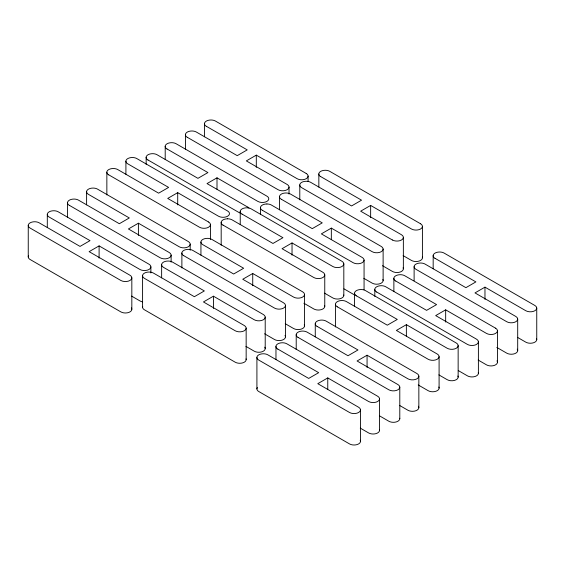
<?xml version="1.0" encoding="UTF-8"?>
<svg xmlns="http://www.w3.org/2000/svg" width="565" height="565" viewBox="0 0 565 565"><rect width="100%" height="100%" fill="white"/><g stroke="black" fill="none" stroke-linecap="round" stroke-linejoin="round"><path stroke-width="0.85" d="M108.685 174.86A6.455 3.722 0 0 1 107.315 170.807A6.455 3.722 0 0 1 113.275 168.518A6.399 3.694 0 0 1 117.803 169.599L158.638 193.173L168.617 187.411L127.782 163.836A6.455 3.722 0 0 1 126.369 159.803A6.455 3.722 0 0 1 132.337 157.515A6.399 3.694 0 0 1 136.857 158.596L227.596 210.985A6.427 3.708 0 0 1 227.617 216.233A6.427 3.708 0 0 1 218.521 216.226L177.707 192.658L167.72 198.421L208.541 221.989M99.101 245.895L89.122 251.658L129.936 275.226A6.427 3.708 0 0 1 129.957 280.473A6.427 3.708 0 0 1 120.861 280.466L30.129 228.076A6.455 3.722 0 0 1 28.709 224.044A6.455 3.722 0 0 1 34.677 221.755A6.399 3.694 0 0 1 39.197 222.836L80.032 246.411L90.012 240.648L49.183 217.073A6.455 3.722 0 0 1 47.764 213.04A6.455 3.722 0 0 1 53.732 210.752A6.399 3.694 0 0 1 58.259 211.833L148.998 264.222A6.427 3.708 0 0 1 149.012 269.47A6.427 3.708 0 0 1 139.915 269.463L99.101 245.895L99.101 258.12M69.382 205.413A6.455 3.722 0 0 1 68.012 201.352A6.455 3.722 0 0 1 73.98 199.064A6.399 3.694 0 0 1 78.5 200.144L119.335 223.719L129.314 217.956L88.486 194.381A6.455 3.722 0 0 1 87.067 190.356A6.455 3.722 0 0 1 93.034 188.067A6.399 3.694 0 0 1 97.554 189.148L188.293 241.53A6.427 3.708 0 0 1 188.315 246.778A6.427 3.708 0 0 1 179.218 246.771L138.404 223.203L128.417 228.966L169.239 252.534A6.427 3.708 0 0 1 169.26 257.781A6.427 3.708 0 0 1 160.163 257.774L69.424 205.385M167.035 149.033A6.455 3.722 0 0 1 165.672 144.972A6.455 3.722 0 0 1 171.633 142.684A6.399 3.694 0 0 1 176.16 143.764L266.899 196.154A6.427 3.708 0 0 1 266.92 201.401A6.427 3.708 0 0 1 257.824 201.394L217.002 177.827L207.023 183.59L247.844 207.157M306.209 173.455A6.427 3.708 0 0 1 306.223 178.71A6.427 3.708 0 0 1 297.126 178.702L256.305 155.135L246.326 160.898L287.147 184.465A6.427 3.708 0 0 1 287.168 189.713A6.427 3.708 0 0 1 278.065 189.706L187.333 137.316M242.067 214.149A6.455 3.722 0 0 1 240.697 210.095A6.455 3.722 0 0 1 246.665 207.807A6.399 3.694 0 0 1 251.192 208.888L341.931 261.277A6.427 3.708 0 0 1 341.952 266.525A6.427 3.708 0 0 1 332.849 266.518L292.034 242.943L282.055 248.706L322.876 272.274A6.427 3.708 0 0 1 322.89 277.521A6.427 3.708 0 0 1 313.794 277.514L223.062 225.124M213.429 296.187L203.449 301.95L244.271 325.518A6.427 3.708 0 0 1 244.292 330.765A6.427 3.708 0 0 1 235.195 330.758L144.456 278.368A6.455 3.722 0 0 1 143.044 274.336A6.455 3.722 0 0 1 149.005 272.048A6.399 3.694 0 0 1 153.532 273.128L194.367 296.703L204.346 290.94L163.511 267.365A6.455 3.722 0 0 1 162.099 263.332A6.455 3.722 0 0 1 168.059 261.044A6.399 3.694 0 0 1 172.586 262.125L263.325 314.514A6.427 3.708 0 0 1 263.346 319.762A6.427 3.708 0 0 1 254.25 319.755L213.429 296.187L213.429 308.412M183.71 255.705A6.455 3.722 0 0 1 182.347 251.644A6.455 3.722 0 0 1 188.307 249.356A6.399 3.694 0 0 1 192.835 250.436L233.663 274.011L243.649 268.248L202.814 244.673A6.455 3.722 0 0 1 201.401 240.641A6.455 3.722 0 0 1 207.362 238.352A6.399 3.694 0 0 1 211.889 239.433L302.628 291.822A6.427 3.708 0 0 1 302.649 297.07A6.427 3.708 0 0 1 293.553 297.063L252.732 273.495L242.752 279.258L283.574 302.826A6.427 3.708 0 0 1 283.595 308.073A6.427 3.708 0 0 1 274.498 308.066L183.759 255.677M281.37 199.318A6.455 3.722 0 0 1 280 195.264A6.455 3.722 0 0 1 285.968 192.976A6.399 3.694 0 0 1 290.488 194.056L381.227 246.446A6.427 3.708 0 0 1 381.248 251.693A6.427 3.708 0 0 1 372.151 251.686L331.337 228.112L321.358 233.875L362.172 257.442A6.427 3.708 0 0 1 362.193 262.69A6.427 3.708 0 0 1 353.097 262.683L262.365 210.293M420.537 223.747A6.427 3.708 0 0 1 420.551 229.002A6.427 3.708 0 0 1 411.454 228.995L370.64 205.427L360.654 211.183L401.475 234.75A6.427 3.708 0 0 1 401.496 239.998A6.427 3.708 0 0 1 392.4 239.991M356.402 295.876A6.455 3.722 0 0 1 355.032 291.822A6.455 3.722 0 0 1 361 289.534A6.399 3.694 0 0 1 365.52 290.615L456.259 343.004A6.427 3.708 0 0 1 456.28 348.252A6.427 3.708 0 0 1 447.183 348.245L406.369 324.67L396.383 330.433L437.204 354.001A6.427 3.708 0 0 1 437.225 359.248A6.427 3.708 0 0 1 428.129 359.241L337.39 306.852M277.796 349.121A6.455 3.722 0 0 1 276.426 345.06A6.455 3.722 0 0 1 282.394 342.771A6.399 3.694 0 0 1 286.921 343.852L377.66 396.242A6.427 3.708 0 0 1 377.674 401.489A6.427 3.708 0 0 1 368.578 401.482L327.764 377.914L317.784 383.677L358.598 407.245A6.427 3.708 0 0 1 358.62 412.492A6.427 3.708 0 0 1 349.523 412.485L258.791 360.096A6.455 3.722 0 0 1 257.372 356.063A6.455 3.722 0 0 1 263.339 353.775A6.399 3.694 0 0 1 267.866 354.855L308.695 378.43L318.674 372.667L277.846 349.092M317.099 326.429A6.455 3.722 0 0 1 315.729 322.368A6.455 3.722 0 0 1 321.697 320.08A6.399 3.694 0 0 1 326.217 321.16L416.956 373.55A6.427 3.708 0 0 1 416.977 378.797A6.427 3.708 0 0 1 407.881 378.79L367.066 355.223L357.08 360.986L397.901 384.553A6.427 3.708 0 0 1 397.922 389.801A6.427 3.708 0 0 1 388.826 389.793L298.087 337.404M495.569 328.166A6.427 3.708 0 0 1 495.583 333.421A6.427 3.708 0 0 1 486.486 333.414L445.665 309.839L435.686 315.602L476.507 339.17A6.427 3.708 0 0 1 476.528 344.417A6.427 3.708 0 0 1 467.432 344.41L376.693 292.02M435.001 258.36A6.455 3.722 0 0 1 433.638 254.299A6.455 3.722 0 0 1 439.598 252.011A6.399 3.694 0 0 1 444.125 253.092L534.864 305.481A6.427 3.708 0 0 1 534.886 310.729A6.427 3.708 0 0 1 525.789 310.722L484.968 287.154L474.988 292.91L515.81 316.478A6.427 3.708 0 0 1 515.831 321.725A6.427 3.708 0 0 1 506.727 321.718L415.995 269.328A6.455 3.722 0 0 1 414.576 265.303A6.455 3.722 0 0 1 420.544 263.015A6.399 3.694 0 0 1 425.071 264.095L465.899 287.67L475.885 281.907L435.05 258.332M420.53 223.754L329.791 171.364A6.399 3.694 0 0 0 325.271 170.277A6.455 3.722 0 0 0 319.303 172.572A6.455 3.722 0 0 0 320.673 176.633M320.715 176.605L361.551 200.18L351.571 205.943L310.736 182.368A6.399 3.694 0 0 0 306.216 181.28A6.455 3.722 0 0 0 300.248 183.576A6.455 3.722 0 0 0 301.618 187.629L392.4 239.991M306.202 173.462L215.463 121.072A6.399 3.694 0 0 0 210.936 119.992A6.455 3.722 0 0 0 204.968 122.28A6.455 3.722 0 0 0 206.338 126.341M206.387 126.313L247.223 149.887L237.236 155.65L196.408 132.076A6.399 3.694 0 0 0 191.881 130.988A6.455 3.722 0 0 0 185.913 133.284A6.455 3.722 0 0 0 187.283 137.344M403.142 255.627L411.454 260.43A6.427 3.708 0 0 0 419.018 261.094A6.427 3.708 0 0 0 422.316 257.103M281.419 199.297L322.248 222.871L312.268 228.634L271.433 205.06A6.399 3.694 0 0 0 266.913 203.972M517.476 337.354L525.789 342.157A6.427 3.708 0 0 0 533.621 342.729A6.427 3.708 0 0 0 536.496 338.477M495.562 328.173L404.823 275.784A6.399 3.694 0 0 0 400.295 274.696A6.455 3.722 0 0 0 394.335 276.991A6.455 3.722 0 0 0 395.698 281.045M382.491 265.705L392.4 271.426A6.427 3.708 0 0 0 400.239 272.005A6.427 3.708 0 0 0 403.106 267.754M167.085 149.005L207.92 172.579L197.934 178.342L157.105 154.768A6.399 3.694 0 0 0 152.578 153.68A6.455 3.722 0 0 0 146.618 155.975A6.455 3.722 0 0 0 147.981 160.029M395.747 281.024L436.583 304.599L426.596 310.355L385.768 286.787A6.399 3.694 0 0 0 381.241 285.699A6.455 3.722 0 0 0 375.28 287.988A6.455 3.722 0 0 0 376.643 292.048M496.819 347.433L506.734 353.153A6.427 3.708 0 0 0 514.835 353.634A6.427 3.708 0 0 0 517.236 349.142M363.839 278.319L372.158 283.122A6.427 3.708 0 0 0 379.991 283.694A6.427 3.708 0 0 0 382.865 279.442M242.117 214.128L282.945 237.703L272.966 243.459L232.137 219.891A6.399 3.694 0 0 0 227.61 218.803M148.03 160.008L238.769 212.391A6.427 3.708 0 0 0 240.316 213.054M478.174 360.046L486.486 364.849A6.427 3.708 0 0 0 494.587 365.322A6.427 3.708 0 0 0 496.988 360.83M356.444 295.855L397.28 319.43L387.3 325.186L346.465 301.611A6.399 3.694 0 0 0 341.938 300.531A6.455 3.722 0 0 0 335.977 302.819A6.455 3.722 0 0 0 337.347 306.88M343.951 288.835L353.104 294.118A6.427 3.708 0 0 0 355.223 294.937M324.536 293.15L332.856 297.953A6.42 3.708 0 0 0 340.137 298.694A6.42 3.708 0 0 0 343.788 294.979M458.279 370.562L467.432 375.845A6.427 3.708 0 0 0 474.995 376.509A6.427 3.708 0 0 0 478.287 372.519M108.727 174.839L199.466 227.222A6.427 3.708 0 0 0 208.563 227.236A6.427 3.708 0 0 0 208.549 221.981M438.871 374.877L447.183 379.68A6.427 3.708 0 0 0 456.28 379.687A6.42 3.708 0 0 0 457.876 376.007M303.885 303.228L313.801 308.949A6.427 3.708 0 0 0 321.365 309.613A6.427 3.708 0 0 0 324.656 305.623M317.149 326.401L357.977 349.975L347.998 355.738L307.162 332.163A6.399 3.694 0 0 0 302.642 331.076A6.455 3.722 0 0 0 296.674 333.371A6.455 3.722 0 0 0 298.045 337.432M418.22 384.956L428.129 390.676A6.427 3.708 0 0 0 435.968 391.255A6.427 3.708 0 0 0 438.836 387.004M285.24 323.696L293.553 328.498A6.427 3.708 0 0 0 302.642 328.512A6.42 3.708 0 0 0 304.245 324.826M399.568 405.423L407.888 410.225A6.42 3.708 0 0 0 415.974 410.706A6.42 3.708 0 0 0 418.368 406.214M264.582 333.781L274.498 339.501A6.427 3.708 0 0 0 282.599 339.982A6.427 3.708 0 0 0 285 335.483M379.68 415.946L388.826 421.229A6.427 3.708 0 0 0 396.114 421.97A6.427 3.708 0 0 0 399.773 418.255M245.937 346.387L254.25 351.19A6.42 3.708 0 0 0 262.344 351.67A6.42 3.708 0 0 0 264.738 347.178M131.603 296.102L139.922 300.898A6.427 3.708 0 0 0 142.627 301.837M360.265 428.115L368.585 432.917A6.42 3.708 0 0 0 376.142 433.581A6.42 3.708 0 0 0 379.426 429.591M536.75 308.102L536.75 339.537M517.695 319.105L517.695 350.54M497.447 330.793L497.447 362.229M484.968 287.154L484.968 299.379M478.393 341.797L478.393 373.232M458.144 345.625L458.144 377.06M445.665 309.839L445.665 322.064M439.09 356.628L439.09 388.063M433.171 255.712L433.171 268.813M422.415 226.374L422.415 257.81M418.849 376.177L418.849 407.612M414.117 266.715L414.117 280.685M406.369 324.67L406.369 336.027M403.361 237.378L403.361 268.813M399.794 387.173L399.794 418.616M393.876 278.404L393.876 291.505M383.119 249.066L383.119 280.501M379.546 398.862L379.546 430.304M374.814 289.407L374.814 296.392M370.64 205.427L370.64 217.652M367.066 355.223L367.066 367.448M364.065 260.07L364.065 289.76M360.491 409.865L360.491 441.3M354.573 293.235L354.573 306.336M343.817 263.897L343.817 295.333M335.518 304.238L335.518 326.944M331.337 228.112L331.337 239.468M327.764 377.914L327.764 389.264M324.762 274.901L324.762 306.336M318.844 173.985L318.844 187.086M315.27 323.787L315.27 336.881M308.087 176.082L308.087 181.323M304.514 294.45L304.514 325.885M299.789 184.988L299.789 199.833M296.215 334.784L296.215 349.629M292.034 242.943L292.034 255.168M289.033 187.086L289.033 194.07M285.459 305.446L285.459 336.888M279.541 196.677L279.541 209.777M275.967 346.472L275.967 359.573M265.211 317.135L265.211 348.577M260.486 207.68L260.486 214.665M256.913 357.476L256.913 388.911M256.305 155.135L256.305 167.36M252.732 273.495L252.732 285.721M246.156 328.138L246.156 359.573M240.238 211.508L240.238 224.609M221.183 222.511L221.183 245.217M217.002 177.827L217.002 189.176M210.427 224.609L210.427 239.454M204.509 123.7L204.509 136.794M200.935 242.06L200.935 255.154M190.186 244.158L190.186 250.267M185.454 134.696L185.454 149.541M181.881 253.056L181.881 267.902M177.707 192.658L177.707 204.883M171.124 255.161L171.124 262.146M165.206 146.384L165.206 159.485M161.639 264.745L161.639 277.846M150.883 266.849L150.883 272.959M146.151 157.388L146.151 164.373M142.585 275.748L142.585 307.183M138.404 223.203L138.404 235.428M131.829 277.846L131.829 309.288M125.91 161.216L125.91 174.317M106.856 172.219L106.856 194.925M86.607 191.768L86.607 204.869M67.553 202.771L67.553 217.617M47.305 214.46L47.305 227.554M28.25 225.463L28.25 256.898M131.363 307.89A6.427 3.708 0 0 1 128.961 312.381A6.427 3.708 0 0 1 120.861 311.901L30.129 259.512A6.413 3.701 0 0 1 28.511 255.839M360.237 440.241A6.427 3.708 0 0 1 357.363 444.493A6.427 3.708 0 0 1 349.523 443.921L258.791 391.531A6.413 3.701 0 0 1 257.386 387.519M246.05 358.867A6.427 3.708 0 0 1 242.759 362.85A6.427 3.708 0 0 1 235.195 362.193L144.456 309.804A6.413 3.701 0 0 1 142.698 306.477M262.315 210.321A6.455 3.722 0 0 1 260.945 206.26A6.455 3.722 0 0 1 266.913 203.972M247.851 207.15A6.427 3.708 0 0 1 249.003 208.047M223.013 225.153A6.455 3.722 0 0 1 221.642 221.092A6.455 3.722 0 0 1 227.61 218.803"/></g></svg>
